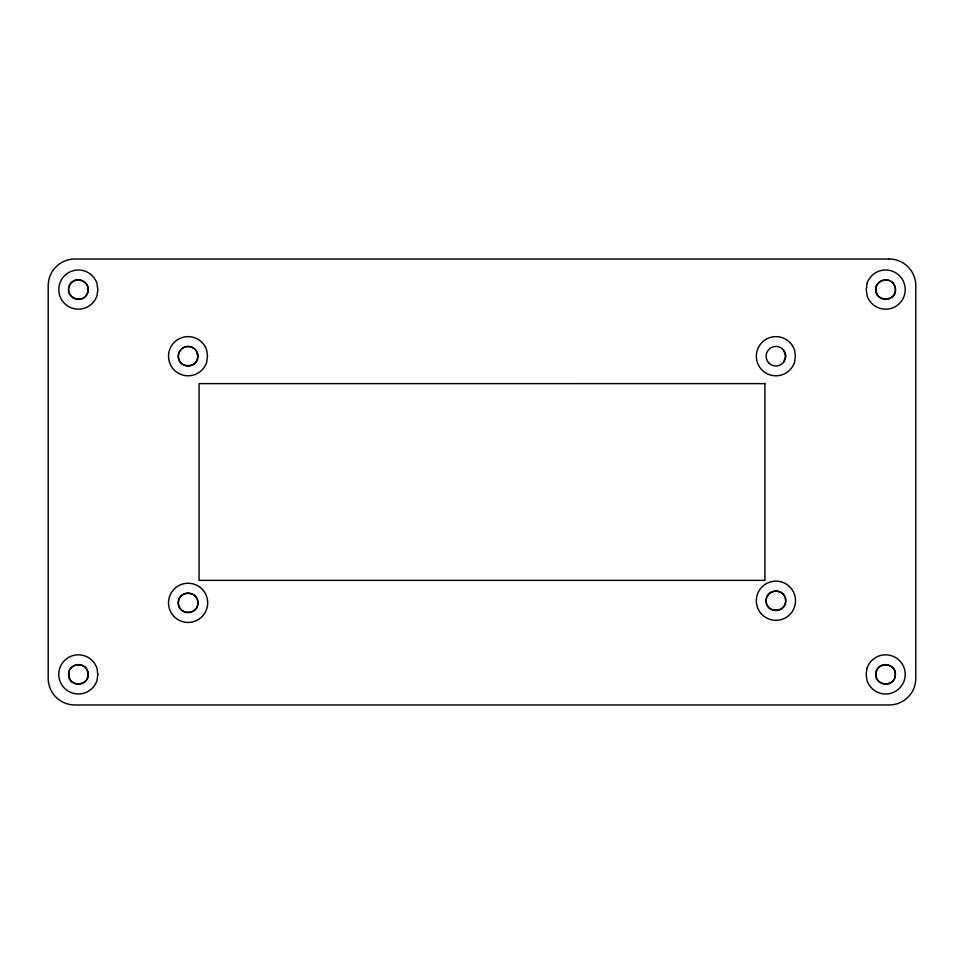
<?xml version="1.0" encoding="UTF-8"?>
<svg xmlns="http://www.w3.org/2000/svg" width="964" height="964" viewBox="0 0 964 964"><rect width="100%" height="100%" fill="white"/><g stroke="black" fill="none" stroke-linecap="round" stroke-linejoin="round"><path stroke-width="1.45" d="M197.668 356.21C198.656 368.814 177.641 368.766 178.364 356.21C178.232 350.992 182.895 346.329 188.101 346.462C191.101 346.438 193.933 347.908 195.837 350.197C197.753 352.029 198.198 360.006 197.283 353.029M876.372 286.368C870.95 302.588 899.749 303.335 895.002 286.766C891.724 274.415 871.287 280.777 876.541 293.056M87.652 677.222L87.652 671.679M783.816 361.946L785.588 356.21L783.816 350.474M68.685 674.836C68.721 688.899 92.665 685.368 87.604 671.281C84.699 660.786 67.516 663.991 68.685 674.836M876.119 672.053C872.372 685.344 894.833 688.682 895.267 675.198C896.954 663.726 878.397 660.677 876.119 672.053M766.163 601.018C765.934 613.61 786.612 613.02 785.66 600.464C785.901 587.871 765.211 588.462 766.163 601.018M207.465 356.21L206.742 362.259A19.593 19.593 0 0 1 176.593 372.056A19.593 19.593 0 0 1 176.593 340.364A19.593 19.593 0 0 1 206.742 350.161L207.465 356.21M87.628 292.514C84.471 304.732 64.66 298.394 69.095 286.573C72.421 274.523 91.99 280.753 87.628 292.514M97.798 289.598L97.003 295.647A19.593 19.593 0 0 1 66.853 305.443A19.593 19.593 0 0 1 66.853 273.74A19.593 19.593 0 0 1 97.003 283.537L97.798 289.598M97.822 674.402L97.003 680.464A19.593 19.593 0 0 1 66.853 690.26A19.593 19.593 0 0 1 66.853 658.557A19.593 19.593 0 0 1 97.003 668.353L97.822 674.402M795.384 356.21L794.541 362.259A19.593 19.593 0 0 1 764.392 372.056A19.593 19.593 0 0 1 764.392 340.364A19.593 19.593 0 0 1 794.541 350.161L795.384 356.21M866.998 668.353L866.154 674.402L866.998 680.464A19.593 19.593 0 0 0 897.147 690.26A19.593 19.593 0 0 0 897.147 658.557A19.593 19.593 0 0 0 866.998 668.353M867.214 282.886L866.25 289.598L867.214 296.297A19.593 19.593 0 0 0 897.327 305.311A19.593 19.593 0 0 0 897.327 273.872A19.593 19.593 0 0 0 867.214 282.886M178.352 602.584C177.436 615.153 198.114 615.695 197.861 603.103C198.777 590.546 178.099 589.992 178.352 602.584M889.157 259.027L74.843 259.027A26.643 26.643 0 0 0 48.2 285.669L48.2 678.331A26.643 26.643 0 0 0 74.843 704.973L889.157 704.973A26.643 26.643 0 0 0 915.8 678.331L915.8 285.669A26.643 26.643 0 0 0 889.157 259.027M764.922 383.624L199.066 383.636L199.078 580.364L764.934 580.364L764.922 383.624M761.355 613.851A19.593 19.593 0 0 0 794.553 606.79A19.593 19.593 0 0 0 771.839 581.569A19.593 19.593 0 0 0 761.355 613.851M173.544 615.96A19.593 19.593 0 0 0 206.742 608.899A19.593 19.593 0 0 0 184.028 583.678A19.593 19.593 0 0 0 173.544 615.96M72.794 297.647A9.797 9.797 0 0 0 88.134 290.393A9.797 9.797 0 0 0 74.18 280.741A9.797 9.797 0 0 0 72.794 297.647M880.542 297.972A9.797 9.797 0 0 0 895.423 289.803A9.797 9.797 0 0 0 880.915 281.006A9.797 9.797 0 0 0 880.542 297.972M878.831 681.464A9.797 9.797 0 0 0 895.134 676.764A9.797 9.797 0 0 0 882.916 664.991A9.797 9.797 0 0 0 878.831 681.464M71.975 681.825A9.797 9.797 0 0 0 88.001 676.246A9.797 9.797 0 0 0 75.156 665.16A9.797 9.797 0 0 0 71.975 681.825M768.633 362.765A9.797 9.797 0 0 0 785.226 359.235A9.797 9.797 0 0 0 773.875 346.63A9.797 9.797 0 0 0 768.633 362.765M769.019 607.694A9.797 9.797 0 0 0 785.383 603.235A9.797 9.797 0 0 0 773.333 591.293A9.797 9.797 0 0 0 769.019 607.694M182.762 611.056A9.797 9.797 0 0 0 197.885 603.368A9.797 9.797 0 0 0 183.666 594.113A9.797 9.797 0 0 0 182.762 611.056M181.039 362.994A9.797 9.797 0 0 0 197.512 358.933A9.797 9.797 0 0 0 185.763 346.703A9.797 9.797 0 0 0 181.039 362.994"/></g></svg>
